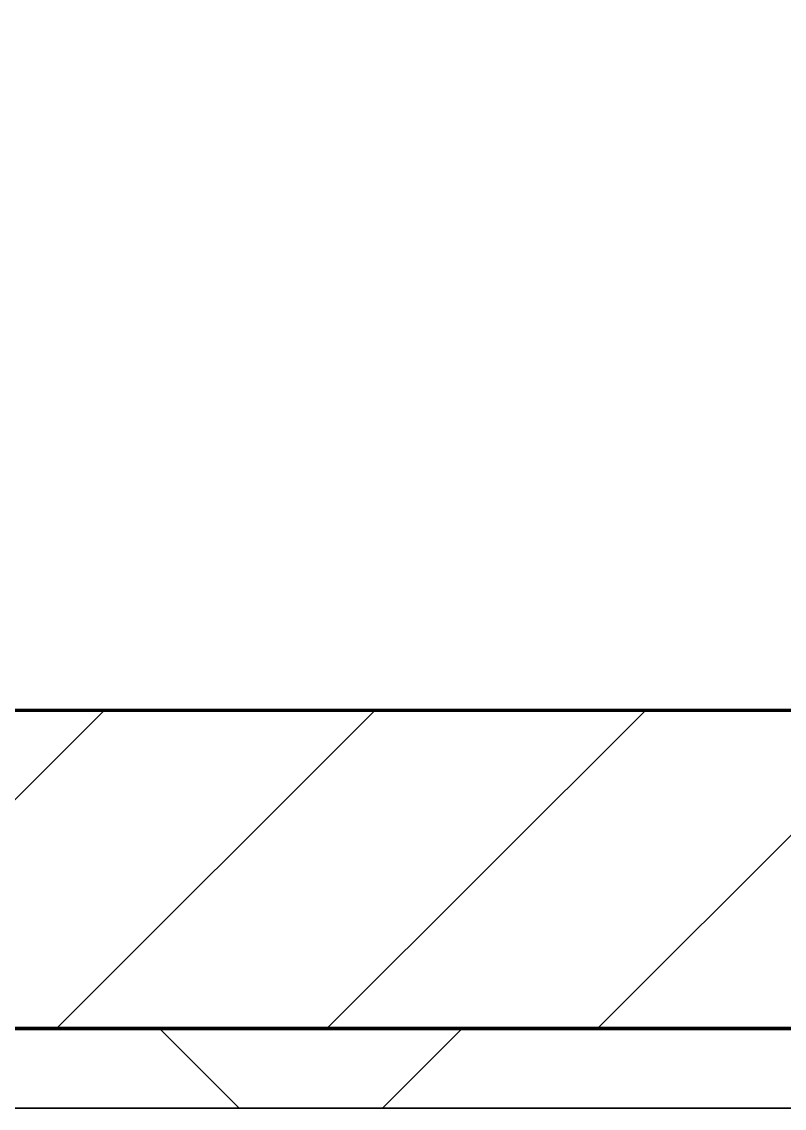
# Model space of a CAD drawing. Header units: millimetres. Extents: x -853228 to -744682, y -17776 to 32484.
# Drawn here: x -829405 to -828927, y 7894 to 8576 of the extents above; entities that cross this region are included whole.
import ezdxf

# ---------------------------------------------------------------- set-up
doc = ezdxf.new("R2010")
doc.units = ezdxf.units.MM
for name, color, linetype, lineweight in [('A-GLAZ-CURT', 2, 'Continuous', 9), ('A-WALL', 5, 'Continuous', 35), ('A-WALL-FNSH', 2, 'Continuous', 35), ('A-WALL-PATT', 1, 'Continuous', 9)]:
    doc.layers.add(name, color=color, linetype=linetype, lineweight=lineweight)

# ---------------------------------------------------------------- blocks, each defined once
blk = doc.blocks.new('PPLS-PP19_Custom Tile Pattern - Custom Tile Pattern-V56-4281-01 ENLARGED LOWER PLATFORM LEVEL - REFLECTED CEILING PLAN - SHEET 2')
at = {"layer": 'A-GLAZ-CURT'}
for p, q in [((-300, 0), (300, 0)), ((300, 0), (-300, 0)), ((230.06, 0), (300, 0)), ((-300, -50), (300, -50)), ((300, -50), (-300, -50))]:
    blk.add_line(p, q, dxfattribs=at)
for points, knots in [([(300, 0), (286.53, 0), (254.22, 0), (207.11, 0), (177.41, 0), (159.34, 0), (158.33, 0), (158.3, 0)], [-285.253232, -285.253232, -285.253232, -285.253232, -244.693688, -187.987675, -143.776725, -129.632772, -123.352749, -123.352749, -123.352749, -123.352749]), ([(247.1, 0), (246.76, 0), (245.04, 0), (238.34, 0), (226.56, 0), (221.1, 0), (200.27, 0), (182.99, 0), (174.27, 0), (169.67, 0), (168.99, 0)], [-9649.085549, -9649.085549, -9649.085549, -9649.085549, -9581.591397, -9406.094246, -9221.510254, -9016.44624, -8717.832359, -8253.978395, -8152.463617, -8069.855175, -8069.855175, -8069.855175, -8069.855175]), ([(171.51, 0), (176.48, 0), (193.23, 0), (201.73, 0), (208.81, 0), (213.9, 0), (241.96, 0), (266.73, 0), (281.71, 0), (291.71, 0), (296.52, 0), (297.86, 0), (298.09, 0)], [-7971.819559, -7971.819559, -7971.819559, -7971.819559, -7784.112253, -7606.717214, -7289.299508, -7042.621073, -6582.165592, -6068.460911, -5766.029927, -5566.724884, -5280.360606, -5199.253518, -5199.253518, -5199.253518, -5199.253518]), ([(283.04, 0), (276.82, 0), (256.39, 0), (230.43, 0), (219.94, 0), (219.02, 0)], [-12231.406863, -12231.406863, -12231.406863, -12231.406863, -11905.454923, -11162.864862, -10856.732305, -10856.732305, -10856.732305, -10856.732305]), ([(219.9, 0), (220.86, 0), (227.84, 0), (242.06, 0), (246.54, 0), (246.96, 0)], [-10670.940496, -10670.940496, -10670.940496, -10670.940496, -10511.382485, -9925.173265, -9834.877357, -9834.877357, -9834.877357, -9834.877357]), ([(284.76, 0), (284.76, 0), (285.09, 0), (287.47, 0), (293.59, 0), (297.76, 0), (300, 0)], [-4110.630118, -4110.630118, -4110.630118, -4110.630118, -4053.389046, -3959.664717, -3862.421465, -3746.95702, -3746.95702, -3746.95702, -3746.95702]), ([(297.38, 0), (295.84, 0), (291.62, 0), (285.38, 0), (284.87, 0)], [-4803.172655, -4803.172655, -4803.172655, -4803.172655, -4358.271401, -4143.037883, -4143.037883, -4143.037883, -4143.037883])]:
    blk.add_open_spline(points, degree=3, knots=knots, dxfattribs=at)
blk.add_open_spline([(300, 0), (294.74, 0), (289.43, 0), (284.12, 0)], degree=3, dxfattribs=at)
blk = doc.blocks.new('PPLS-PP19_Custom Tile Pattern - Custom Tile Pattern-V57-4281-01 ENLARGED LOWER PLATFORM LEVEL - REFLECTED CEILING PLAN - SHEET 2')
at = {"layer": 'A-GLAZ-CURT'}
for p, q in [((-300, 0), (300, 0)), ((300, 0), (-300, 0)), ((-293.07, 0), (-275.75, 0)), ((-275.75, 0), (-293.07, 0)), ((-222.32, 0), (-205, 0)), ((-205, 0), (-222.32, 0)), ((-300, -50), (300, -50)), ((300, -50), (-300, -50))]:
    blk.add_line(p, q, dxfattribs=at)
at = {"layer": 'A-GLAZ-CURT', "flags": 128}
for points in [[(-300, 0), (-291.56, 0), (-283.3, 0), (-275.2, 0), (-267.26, 0), (-259.45, 0), (-251.77, 0), (-244.2, 0), (-236.74, 0), (-229.36, 0), (-222.06, 0), (-214.83, 0), (-207.71, 0), (-200.76, 0), (-194.02, 0), (-187.54, 0), (-181.38, 0), (-175.58, 0), (-170.25, 0), (-165.64, 0), (-162.01, 0), (-159.53, 0), (-157.46, 0), (-154.52, 0), (-149.42, 0), (-141.84, 0), (-132.81, 0), (-126.08, 0)], [(-179.49, 0), (-184.81, 0), (-190.44, 0), (-196.37, 0), (-202.58, 0), (-209.04, 0), (-215.73, 0), (-222.63, 0), (-229.72, 0), (-236.97, 0), (-244.39, 0), (-251.96, 0), (-259.67, 0), (-267.51, 0), (-275.48, 0), (-283.55, 0), (-291.73, 0), (-300, 0)], [(-125.17, 0), (-128.55, 0), (-134.16, 0), (-140.03, 0), (-145.5, 0), (-150.63, 0), (-155.53, 0), (-160.27, 0), (-164.95, 0), (-169.65, 0), (-174.47, 0), (-179.06, 0)]]:
    blk.add_lwpolyline(points, dxfattribs=at)
at = {"layer": 'A-GLAZ-CURT'}
for points, knots in [([(-300, 0), (-284.65, 0), (-236.57, 0), (-174.61, 0), (-129.95, 0), (-110.8, 0), (-99.5, 0), (-91.46, 0)], [-5323.127839, -5323.127839, -5323.127839, -5323.127839, -4502.809032, -2700.551212, -1002.059161, -460.363443, 0, 0, 0, 0]), ([(-179.07, 0), (-190.18, 0), (-221.83, 0), (-262.56, 0), (-294.48, 0), (-300, 0)], [-15954.433841, -15954.433841, -15954.433841, -15954.433841, -15131.813646, -13729.592194, -13439.944408, -13439.944408, -13439.944408, -13439.944408]), ([(-137.88, 0), (-140.56, 0), (-147.66, 0), (-147.69, 0), (-158.72, 0), (-174.02, 0), (-185.59, 0), (-209.77, 0), (-232.01, 0), (-255.22, 0), (-262.59, 0), (-264.9, 0), (-265.4, 0)], [-3187.727384, -3187.727384, -3187.727384, -3187.727384, -2919.378265, -2477.344047, -2237.412286, -2029.680487, -1755.085331, -1400.429864, -858.079193, -543.655514, -208.940337, 0, 0, 0, 0]), ([(-258.6, 0), (-257.91, 0), (-254.26, 0), (-241.25, 0), (-225.99, 0), (-213.1, 0), (-200.2, 0), (-189.67, 0), (-182.12, 0), (-179.89, 0)], [-5722.54675, -5722.54675, -5722.54675, -5722.54675, -5657.471696, -5413.335975, -5017.494783, -4832.723979, -4666.091899, -4349.945572, -4224.698943, -4224.698943, -4224.698943, -4224.698943]), ([(-133.82, 0), (-135.51, 0), (-137.8, 0), (-149.31, 0), (-162.01, 0), (-177.91, 0), (-199.46, 0), (-216.65, 0), (-231.26, 0), (-233.46, 0), (-234, 0)], [-2731.647847, -2731.647847, -2731.647847, -2731.647847, -2418.507304, -2308.929706, -2113.765672, -1763.376603, -1422.553702, -978.033455, -846.069444, -682.911962, -682.911962, -682.911962, -682.911962]), ([(-233.49, 0), (-233.44, 0), (-232.38, 0), (-230.74, 0), (-225.3, 0), (-223.63, 0)], [-455.274641, -455.274641, -455.274641, -455.274641, -440.605512, -119.536984, 0, 0, 0, 0]), ([(-223.63, 0), (-219.39, 0), (-206.17, 0), (-188.58, 0), (-169.02, 0), (-152.12, 0), (-136.84, 0), (-127.33, 0), (-124.19, 0), (-123.43, 0), (-123.28, 0)], [-5463.295695, -5463.295695, -5463.295695, -5463.295695, -5161.076232, -4739.070012, -4465.409639, -4149.119819, -3839.893365, -3647.167523, -3488.92562, -3439.852845, -3439.852845, -3439.852845, -3439.852845]), ([(-179.08, 0), (-175.32, 0), (-168.16, 0), (-158.7, 0), (-157.22, 0)], [-4209.608473, -4209.608473, -4209.608473, -4209.608473, -4000.813434, -3840.635403, -3840.635403, -3840.635403, -3840.635403]), ([(-110.38, 0), (-117.97, 0), (-138.87, 0), (-163.02, 0), (-178.92, 0)], [-17895.283523, -17895.283523, -17895.283523, -17895.283523, -17136.203329, -15958.17956, -15958.17956, -15958.17956, -15958.17956]), ([(-152.35, 0), (-151.03, 0), (-147.71, 0), (-143.57, 0), (-138.62, 0)], [-3494.978217, -3494.978217, -3494.978217, -3494.978217, -3371.022232, -3227.460399, -3227.460399, -3227.460399, -3227.460399]), ([(-118.78, 0), (-121.86, 0), (-126.28, 0), (-136.96, 0), (-147.46, 0), (-150.03, 0), (-150.57, 0)], [-5938.474035, -5938.474035, -5938.474035, -5938.474035, -5700.061948, -5508.838257, -5298.784692, -5196.16478, -5196.16478, -5196.16478, -5196.16478]), ([(-150.34, 0), (-150.07, 0), (-147.75, 0), (-142.6, 0), (-127.26, 0), (-107.3, 0), (-90.42, 0), (-75.26, 0), (-68.41, 0), (-65.12, 0), (-63.63, 0)], [-4948.728362, -4948.728362, -4948.728362, -4948.728362, -4883.323924, -4440.880425, -4054.690705, -3793.097032, -3402.597032, -3144.956779, -3050.982048, -2969.237017, -2969.237017, -2969.237017, -2969.237017]), ([(-110.5, 0), (-119.91, 0), (-131.23, 0), (-147.74, 0), (-149.07, 0)], [-6974.689771, -6974.689771, -6974.689771, -6974.689771, -6449.282163, -6277.220794, -6277.220794, -6277.220794, -6277.220794]), ([(-148.23, 0), (-146.94, 0), (-140.15, 0), (-137.28, 0), (-133.93, 0), (-128.78, 0), (-126.5, 0)], [-6162.058746, -6162.058746, -6162.058746, -6162.058746, -6017.569127, -5560.701257, -5364.112219, -5231.017328, -5231.017328, -5231.017328, -5231.017328]), ([(-86.16, 0), (-91.37, 0), (-104.13, 0), (-122.65, 0), (-139.03, 0), (-146.11, 0), (-146.95, 0)], [-1681.3698, -1681.3698, -1681.3698, -1681.3698, -1374.161226, -945.742622, -741.901385, -489.130243, -489.130243, -489.130243, -489.130243]), ([(-146.69, 0), (-146.59, 0), (-145.49, 0), (-135.69, 0), (-128.29, 0), (-125.15, 0)], [-420.34245, -420.34245, -420.34245, -420.34245, -406.956646, -290.263673, 0, 0, 0, 0]), ([(-127.41, 0), (-131.63, 0), (-133.16, 0), (-134.09, 0), (-134.15, 0)], [-8540.990293, -8540.990293, -8540.990293, -8540.990293, -8266.114998, -8246.473386, -8246.473386, -8246.473386, -8246.473386]), ([(-134.15, 0), (-133.32, 0), (-130.31, 0), (-117.33, 0), (-92.04, 0), (-74.02, 0), (-62.74, 0), (-60.36, 0), (-59.97, 0)], [-7657.439573, -7657.439573, -7657.439573, -7657.439573, -7293.749979, -6839.55839, -6236.997189, -5713.340575, -5140.470607, -5006.787413, -5006.787413, -5006.787413, -5006.787413]), ([(-120.13, 0), (-120.14, 0), (-120.24, 0), (-121.3, 0), (-129.25, 0), (-133.82, 0)], [-2933.992132, -2933.992132, -2933.992132, -2933.992132, -2920.575025, -2840.280255, -2731.647847, -2731.647847, -2731.647847, -2731.647847]), ([(-113.43, 0), (-113.44, 0), (-113.96, 0), (-119.73, 0), (-125.43, 0), (-127.03, 0), (-127.41, 0)], [-328.499627, -328.499627, -328.499627, -328.499627, -282.672656, -98.539552, -24.539552, 0, 0, 0, 0]), ([(-126.5, 0), (-122.44, 0), (-108.71, 0), (-86.68, 0), (-63.44, 0), (-54.4, 0), (-48.53, 0), (-30.79, 0), (-18.03, 0), (8.61, 0), (15.02, 0), (22.28, 0), (26.04, 0), (27.59, 0)], [-5231.017328, -5231.017328, -5231.017328, -5231.017328, -4994.692869, -4542.524482, -4008.285538, -3689.699207, -3546.54457, -3315.260113, -2864.387349, -2439.246196, -2084.094819, -1956.422387, -1868.220474, -1868.220474, -1868.220474, -1868.220474]), ([(-125.15, 0), (-124.93, 0), (-121.96, 0), (-113.01, 0), (-98.9, 0), (-85.29, 0), (-71.67, 0), (-65.93, 0), (-65.07, 0)], [-3362.7396, -3362.7396, -3362.7396, -3362.7396, -3342.215224, -3074.362186, -2902.289527, -2605.247022, -2322.099534, -2241.8264, -2241.8264, -2241.8264, -2241.8264]), ([(-122.08, 0), (-122.01, 0), (-121.69, 0), (-121.2, 0), (-120.88, 0)], [-3136.336417, -3136.336417, -3136.336417, -3136.336417, -3110.304437, -3035.164275, -3035.164275, -3035.164275, -3035.164275]), ([(-36.33, 0), (-36.43, 0), (-37.27, 0), (-45.02, 0), (-46.13, 0), (-60.59, 0), (-81.23, 0), (-99.51, 0), (-114.02, 0), (-117.28, 0), (-118.78, 0)], [-1855.773136, -1855.773136, -1855.773136, -1855.773136, -1810.870157, -1672.078046, -1405.135169, -1060.00838, -740.068933, -229.489605, -116.330425, 0, 0, 0, 0]), ([(-117.74, 0), (-117.19, 0), (-114.78, 0), (-113.43, 0), (-113.43, 0)], [-821.249067, -821.249067, -821.249067, -821.249067, -394.672656, -330.879064, -330.879064, -330.879064, -330.879064]), ([(-41.21, 0), (-42.01, 0), (-45.51, 0), (-58.97, 0), (-85.2, 0), (-107.61, 0), (-116.56, 0), (-117.56, 0)], [-3724.001044, -3724.001044, -3724.001044, -3724.001044, -3538.256648, -2842.901703, -2193.204658, -1433.981041, -985.49888, -985.49888, -985.49888, -985.49888]), ([(9.32, 0), (9.08, 0), (7.65, 0), (2.57, 0), (-12.23, 0), (-25.64, 0), (-40, 0), (-56.24, 0), (-75.59, 0), (-93.86, 0), (-106.91, 0), (-110.27, 0)], [-2922.926651, -2922.926651, -2922.926651, -2922.926651, -2882.788014, -2720.818881, -2518.50168, -2125.455881, -1792.521578, -1466.981642, -1208.454564, -789.402658, -509.465719, -509.465719, -509.465719, -509.465719]), ([(-110.23, 0), (-110.03, 0), (-106.36, 0), (-96.78, 0), (-72.73, 0), (-54.44, 0), (-41.72, 0)], [-5449.313803, -5449.313803, -5449.313803, -5449.313803, -5430.283136, -5103.229623, -4799.173296, -4140.812756, -4140.812756, -4140.812756, -4140.812756]), ([(-26.75, 0), (-27.82, 0), (-36.18, 0), (-53.55, 0), (-78.2, 0), (-100.22, 0), (-109.72, 0), (-110.14, 0)], [-8718.362214, -8718.362214, -8718.362214, -8718.362214, -8532.293389, -8073.216054, -7508.296369, -7004.680444, -6981.461444, -6981.461444, -6981.461444, -6981.461444]), ([(-72.93, 0), (-75.51, 0), (-86.14, 0), (-99.83, 0), (-110.13, 0)], [-19442.345229, -19442.345229, -19442.345229, -19442.345229, -18935.241197, -17903.789878, -17903.789878, -17903.789878, -17903.789878]), ([(-91.46, 0), (-90.09, 0), (-84.7, 0), (-77.43, 0), (-72.73, 0), (-72.64, 0), (-72.64, 0)], [-19832.387487, -19832.387487, -19832.387487, -19832.387487, -19753.885894, -19541.04734, -19478.625389, -19471.062469, -19471.062469, -19471.062469, -19471.062469]), ([(-63.96, 0), (-64.13, 0), (-72.5, 0), (-80.63, 0), (-86.16, 0)], [-2171.769325, -2171.769325, -2171.769325, -2171.769325, -2007.031671, -1681.3698, -1681.3698, -1681.3698, -1681.3698]), ([(-41.19, 0), (-42.13, 0), (-47.81, 0), (-56.37, 0), (-71.66, 0), (-77.83, 0), (-82.66, 0), (-83.28, 0), (-83.28, 0)], [-2463.871085, -2463.871085, -2463.871085, -2463.871085, -2413.671296, -2161.752162, -2006.592567, -1646.621388, -1424.436217, -1393.971743, -1393.971743, -1393.971743, -1393.971743]), ([(-83.28, 0), (-83.28, 0), (-82.91, 0), (-76.14, 0), (-62.97, 0), (-48.14, 0), (-36.49, 0), (-33.57, 0), (-29.94, 0), (-28.57, 0)], [-1393.4169, -1393.4169, -1393.4169, -1393.4169, -1353.722004, -1274.333717, -1073.56893, -651.549973, -296.515819, -83.513472, 0, 0, 0, 0]), ([(-66.39, 0), (-66.39, 0), (-63.63, 0), (-56.04, 0), (-45.96, 0), (-41.55, 0)], [-2493.31794, -2493.31794, -2493.31794, -2493.31794, -2315.303971, -1809.437387, -1332.38626, -1332.38626, -1332.38626, -1332.38626]), ([(31.18, 0), (25.97, 0), (11.99, 0), (-16.92, 0), (-47.42, 0), (-65.77, 0), (-66.37, 0), (-66.38, 0)], [-4496.803627, -4496.803627, -4496.803627, -4496.803627, -4222.080604, -3745.412743, -2981.410125, -2542.574734, -2498.224237, -2498.224237, -2498.224237, -2498.224237]), ([(-63.63, 0), (-61.49, 0), (-57.39, 0), (-54.49, 0), (-45.2, 0), (-41.19, 0), (-40.74, 0), (-40.64, 0)], [-2969.237017, -2969.237017, -2969.237017, -2969.237017, -2851.217951, -2734.127174, -2474.780881, -2410.990208, -2385.811215, -2385.811215, -2385.811215, -2385.811215]), ([(-58.83, 0), (-58.37, 0), (-57.29, 0), (-54.23, 0), (-46.33, 0), (-42.62, 0), (-41.76, 0)], [-4859.52896, -4859.52896, -4859.52896, -4859.52896, -4680.891996, -4469.85053, -4321.566175, -4270.495146, -4270.495146, -4270.495146, -4270.495146]), ([(-51.83, 0), (-51.83, 0), (-51.78, 0), (-47.4, 0), (-46.3, 0), (-42.86, 0), (-41.45, 0)], [-632.814994, -632.814994, -632.814994, -632.814994, -627.965721, -508.377888, -260.442412, -128.982176, -128.982176, -128.982176, -128.982176]), ([(-41.19, 0), (-42.62, 0), (-47.19, 0), (-51.43, 0), (-51.79, 0)], [-899.258418, -899.258418, -899.258418, -899.258418, -819.71621, -644.910881, -644.910881, -644.910881, -644.910881]), ([(-41.19, 0), (-39.91, 0), (-29.41, 0), (-12.78, 0), (4.23, 0), (9.64, 0), (10.14, 0), (10.18, 0)], [-4131.672645, -4131.672645, -4131.672645, -4131.672645, -4065.652676, -3589.737505, -3285.047089, -3066.359526, -3044.715262, -3044.715262, -3044.715262, -3044.715262]), ([(-41.17, 0), (-37.91, 0), (-32.44, 0), (-29.82, 0), (-29.19, 0)], [-1318.680874, -1318.680874, -1318.680874, -1318.680874, -963.711516, -666.19313, -666.19313, -666.19313, -666.19313]), ([(27.74, 0), (26.41, 0), (21.93, 0), (12.82, 0), (-2.9, 0), (-20.62, 0), (-31.54, 0), (-38.54, 0), (-41, 0)], [-2181.155143, -2181.155143, -2181.155143, -2181.155143, -2106.613311, -1925.670641, -1617.263037, -1290.787923, -1039.307308, -902.875233, -902.875233, -902.875233, -902.875233]), ([(-40.84, 0), (-39.42, 0), (-37.63, 0), (-36.92, 0), (-36.77, 0)], [-4251.734472, -4251.734472, -4251.734472, -4251.734472, -4161.040818, -4106.245333, -4106.245333, -4106.245333, -4106.245333]), ([(-36.62, 0), (-36.62, 0), (-38.67, 0), (-40.11, 0), (-40.49, 0)], [-4069.478503, -4069.478503, -4069.478503, -4069.478503, -3858.647035, -3777.745706, -3777.745706, -3777.745706, -3777.745706]), ([(-36.78, 0), (-32.43, 0), (-19.22, 0), (8.83, 0), (43.36, 0), (70.92, 0), (82.12, 0), (83.66, 0)], [-6191.144455, -6191.144455, -6191.144455, -6191.144455, -5862.463379, -5340.621928, -4573.028122, -4094.177415, -3869.465285, -3869.465285, -3869.465285, -3869.465285]), ([(-36.29, 0), (-36.29, 0), (-34.66, 0), (-28.88, 0), (-26.95, 0), (-26.54, 0)], [-9150.272121, -9150.272121, -9150.272121, -9150.272121, -9057.163041, -8919.836787, -8834.607043, -8834.607043, -8834.607043, -8834.607043]), ([(30.82, 0), (29.27, 0), (20.14, 0), (3.54, 0), (-16.58, 0), (-34.76, 0), (-36.04, 0)], [-10462.034656, -10462.034656, -10462.034656, -10462.034656, -10363.088938, -9884.23066, -9424.652049, -9182.880979, -9182.880979, -9182.880979, -9182.880979]), ([(-33.34, 0), (-33.34, 0), (-32.93, 0), (-31.16, 0), (-30.52, 0)], [-2415.024266, -2415.024266, -2415.024266, -2415.024266, -2357.633367, -2323.618664, -2323.618664, -2323.618664, -2323.618664]), ([(70.61, 0), (66.16, 0), (55.8, 0), (39.61, 0), (24.74, 0), (2.64, 0), (-17.84, 0), (-30.57, 0), (-31.82, 0), (-32, 0)], [-4647.237329, -4647.237329, -4647.237329, -4647.237329, -4326.416877, -4098.545751, -3766.694881, -3333.063701, -2994.501669, -2698.150104, -2614.070998, -2614.070998, -2614.070998, -2614.070998]), ([(-30.76, 0), (-30.73, 0), (-29.99, 0), (-23.47, 0), (-15.75, 0), (-15.19, 0)], [-54176.191683, -54176.191683, -54176.191683, -54176.191683, -54157.274271, -53749.15266, -53717.791567, -53717.791567, -53717.791567, -53717.791567]), ([(-30.52, 0), (-27.11, 0), (-17.83, 0), (4.88, 0), (18.66, 0), (26.74, 0)], [-2323.618664, -2323.618664, -2323.618664, -2323.618664, -2142.497158, -1716.209403, -1258.626777, -1258.626777, -1258.626777, -1258.626777]), ([(-13, 0), (-14.35, 0), (-17.68, 0), (-25.97, 0), (-29.52, 0), (-30.21, 0)], [-55207.591944, -55207.591944, -55207.591944, -55207.591944, -54789.006179, -54461.685999, -54290.791712, -54290.791712, -54290.791712, -54290.791712]), ([(8.33, 0), (8.19, 0), (7.18, 0), (0.32, 0), (-13.89, 0), (-24.92, 0), (-29.03, 0)], [-3574.286521, -3574.286521, -3574.286521, -3574.286521, -3526.962355, -3285.499107, -2903.012179, -2680.714891, -2680.714891, -2680.714891, -2680.714891]), ([(-28.98, 0), (-28.66, 0), (-27.39, 0), (-24.45, 0), (-22.56, 0)], [-166.548282, -166.548282, -166.548282, -166.548282, -102.06493, 0, 0, 0, 0]), ([(-28.57, 0), (-26.93, 0), (-20.29, 0), (-11.45, 0), (2.08, 0), (13.15, 0), (21.24, 0), (24.62, 0), (24.72, 0), (24.72, 0)], [-5361.429781, -5361.429781, -5361.429781, -5361.429781, -5261.36855, -5050.479954, -4785.90057, -4596.498881, -4445.288762, -4384.376941, -4376.041937, -4376.041937, -4376.041937, -4376.041937]), ([(-22.56, 0), (-20.27, 0), (-17.03, 0), (-11.36, 0), (-7.66, 0), (-6.6, 0), (-6.44, 0)], [-56468.192263, -56468.192263, -56468.192263, -56468.192263, -56344.022017, -56303.229861, -56166.290093, -56124.392176, -56124.392176, -56124.392176, -56124.392176]), ([(-15.19, 0), (-13.07, 0), (3.15, 0), (20.16, 0), (27.75, 0)], [-461.142613, -461.142613, -461.142613, -461.142613, -429.606584, -405.184627, -405.184627, -405.184627, -405.184627]), ([(-6.54, 0), (-6.73, 0), (-7.2, 0), (-7.6, 0), (-7.79, 0)], [-56009.792147, -56009.792147, -56009.792147, -56009.792147, -55949.290093, -55895.192118, -55895.192118, -55895.192118, -55895.192118]), ([(-2.63, 0), (-2.47, 0), (-1.22, 0), (4.92, 0), (15.97, 0), (22.54, 0), (24.49, 0)], [-226.825321, -226.825321, -226.825321, -226.825321, -220.269177, -206.416616, -198.214427, -187.717507, -187.717507, -187.717507, -187.717507]), ([(26.99, 0), (23.84, 0), (10.74, 0), (3.08, 0), (-1.67, 0), (-2.25, 0)], [-297.219386, -297.219386, -297.219386, -297.219386, -285.83788, -246.234814, -234.646884, -234.646884, -234.646884, -234.646884]), ([(24.69, 0), (24.54, 0), (20.99, 0), (15.48, 0), (10.8, 0), (9.63, 0)], [-4368.572414, -4368.572414, -4368.572414, -4368.572414, -4306.476363, -4080.000647, -3772.857994, -3772.857994, -3772.857994, -3772.857994]), ([(18.16, 0), (19.15, 0), (24.25, 0), (25.66, 0), (26.12, 0)], [-5700.113719, -5700.113719, -5700.113719, -5700.113719, -5554.232259, -5302.431367, -5302.431367, -5302.431367, -5302.431367]), ([(26.94, 0), (24.66, 0), (20.4, 0), (18.85, 0), (18.16, 0)], [-6089.998379, -6089.998379, -6089.998379, -6089.998379, -5972.647715, -5832.674503, -5832.674503, -5832.674503, -5832.674503]), ([(27.65, 0), (28.12, 0), (29.8, 0), (38.07, 0), (53.39, 0), (71.67, 0), (84.83, 0), (86.01, 0), (92.51, 0), (94.33, 0)], [-5016.455623, -5016.455623, -5016.455623, -5016.455623, -4887.603822, -4705.298446, -4353.683244, -3960.84581, -3759.045785, -3336.541051, -2783.776468, -2783.776468, -2783.776468, -2783.776468]), ([(96.03, 0), (95.83, 0), (90.89, 0), (85.59, 0), (74.4, 0), (62.26, 0), (51.85, 0), (43.81, 0), (32.76, 0), (28.35, 0), (27.7, 0)], [-7548.167004, -7548.167004, -7548.167004, -7548.167004, -7531.75727, -7135.649961, -6924.452779, -6738.82075, -6548.303034, -6314.283804, -6135.05769, -6102.759003, -6102.759003, -6102.759003, -6102.759003]), ([(103.09, 0), (101.08, 0), (86.31, 0), (63.34, 0), (39.88, 0), (30.37, 0), (27.73, 0)], [-375.435014, -375.435014, -375.435014, -375.435014, -369.147452, -330.153101, -307.516438, -298.095892, -298.095892, -298.095892, -298.095892]), ([(27.73, 0), (28.33, 0), (31.05, 0), (37.44, 0), (45.92, 0), (57.76, 0), (64.47, 0), (72.74, 0), (75.22, 0), (76.03, 0), (76.21, 0)], [-1240.01321, -1240.01321, -1240.01321, -1240.01321, -1206.526904, -1089.329421, -901.315459, -753.071572, -495.328968, -421.953223, -334.951786, -290.452333, -290.452333, -290.452333, -290.452333]), ([(27.76, 0), (28.57, 0), (32.44, 0), (39.04, 0), (51.19, 0), (58.74, 0), (61.34, 0), (61.45, 0)], [-1864.895692, -1864.895692, -1864.895692, -1864.895692, -1818.904206, -1645.594513, -1443.202566, -1228.752106, -1120.932285, -1120.932285, -1120.932285, -1120.932285]), ([(27.89, 0), (29.09, 0), (33.4, 0), (48.37, 0), (71.92, 0), (100.57, 0), (116.36, 0), (128.63, 0), (128.95, 0)], [-147.777612, -147.777612, -147.777612, -147.777612, -135.792042, -118.513713, -97.899267, -63.759246, -39.050993, -35.895543, -35.895543, -35.895543, -35.895543]), ([(76.63, 0), (74.8, 0), (67.65, 0), (53.52, 0), (38.69, 0), (30.53, 0), (28.36, 0)], [-3095.572228, -3095.572228, -3095.572228, -3095.572228, -2950.589685, -2634.532728, -2313.748533, -2192.696995, -2192.696995, -2192.696995, -2192.696995]), ([(28.59, 0), (32.96, 0), (51.23, 0), (74.51, 0), (92.76, 0), (96.7, 0)], [-404.286242, -404.286242, -404.286242, -404.286242, -390.253598, -346.313304, -334.150892, -334.150892, -334.150892, -334.150892]), ([(53.18, 0), (53.06, 0), (52.22, 0), (44.99, 0), (36.46, 0), (30.82, 0)], [-622.740158, -622.740158, -622.740158, -622.740158, -566.066452, -360.610861, 0, 0, 0, 0]), ([(136.44, 0), (121.66, 0), (86.93, 0), (51.16, 0), (31.18, 0)], [-106.750556, -106.750556, -106.750556, -106.750556, -59.610984, 0, 0, 0, 0]), ([(168.37, 0), (167.68, 0), (162.47, 0), (147.02, 0), (109.77, 0), (76.86, 0), (57.82, 0), (46.51, 0), (41.18, 0), (36.02, 0), (35.54, 0), (35.54, 0)], [-543.375029, -543.375029, -543.375029, -543.375029, -530.793311, -458.593899, -401.860199, -357.622665, -341.267687, -334.000314, -326.15566, -319.318397, -317.489778, -317.489778, -317.489778, -317.489778]), ([(36.29, 0), (37.77, 0), (48.82, 0), (64.79, 0), (83.02, 0), (94.41, 0), (96.49, 0)], [-314.598523, -314.598523, -314.598523, -314.598523, -305.899624, -287.17622, -249.500363, -240.79965, -240.79965, -240.79965, -240.79965]), ([(61.47, 0), (61.47, 0), (61.21, 0), (54.61, 0), (53.71, 0), (53.56, 0)], [-1113.311073, -1113.311073, -1113.311073, -1113.311073, -1096.402191, -891.204116, -747.28819, -747.28819, -747.28819, -747.28819]), ([(76.22, 0), (75.58, 0), (73.64, 0), (71.05, 0), (70.61, 0)], [-193.634889, -193.634889, -193.634889, -193.634889, -31.537676, 0, 0, 0, 0]), ([(94.4, 0), (94.4, 0), (94.6, 0), (95.82, 0), (96.7, 0)], [-2348.345796, -2348.345796, -2348.345796, -2348.345796, -2310.419338, -2253.533331, -2253.533331, -2253.533331, -2253.533331]), ([(114.39, 0), (114.2, 0), (112.08, 0), (105.79, 0), (98.63, 0), (96.68, 0)], [-8148.58938, -8148.58938, -8148.58938, -8148.58938, -8105.191388, -7723.759874, -7566.020242, -7566.020242, -7566.020242, -7566.020242]), ([(96.7, 0), (97.01, 0), (100.31, 0), (108.97, 0), (120.79, 0), (139.94, 0), (163.31, 0), (185.23, 0), (193.62, 0), (194.69, 0), (194.79, 0)], [-2253.500019, -2253.500019, -2253.500019, -2253.500019, -2233.599744, -2052.234781, -1843.028543, -1530.39897, -1095.004608, -529.74427, -295.064701, -265.121568, -265.121568, -265.121568, -265.121568]), ([(96.71, 0), (107.58, 0), (125.19, 0), (132.42, 0), (134.6, 0)], [-240.492092, -240.492092, -240.492092, -240.492092, -194.761443, -152.241002, -152.241002, -152.241002, -152.241002]), ([(97.61, 0), (111.16, 0), (124.77, 0), (138.28, 0), (138.53, 0)], [-333.215778, -333.215778, -333.215778, -333.215778, -291.370682, -290.5735, -290.5735, -290.5735, -290.5735]), ([(129.02, 0), (129.02, 0), (124.41, 0), (122.35, 0), (114.96, 0), (108.04, 0), (103.09, 0)], [-35.386604, -35.386604, -35.386604, -35.386604, -31.430235, -22.807238, -15.488593, 0, 0, 0, 0]), ([(157.9, 0), (156.77, 0), (151.67, 0), (143.29, 0), (134.04, 0), (126.24, 0), (118.6, 0), (114.23, 0), (111.98, 0), (105.66, 0), (105.23, 0), (105.23, 0)], [-10292.955006, -10292.955006, -10292.955006, -10292.955006, -10098.273015, -9847.788484, -9677.714971, -9567.007022, -9453.21225, -9220.200448, -9012.77275, -8966.157302, -8929.495943, -8929.495943, -8929.495943, -8929.495943]), ([(105.26, 0), (105.52, 0), (111.01, 0), (112.65, 0), (113.59, 0)], [-8920.561005, -8920.561005, -8920.561005, -8920.561005, -8814.835624, -8577.462505, -8577.462505, -8577.462505, -8577.462505])]:
    blk.add_open_spline(points, degree=3, knots=knots, dxfattribs=at)
for points in [[(-115.82, 0), (-115.11, 0), (-113.51, 0), (-111.16, 0)], [(-111.04, 0), (-113.71, 0), (-114.98, 0), (-115.63, 0)], [(-41.21, 0), (-39.89, 0), (-38.39, 0), (-36.78, 0)], [(-29.03, 0), (-33, 0), (-37.02, 0), (-41.05, 0)], [(-39.84, 0), (-39.08, 0), (-38.11, 0), (-37.36, 0)], [(24.49, 0), (25.23, 0), (25.72, 0), (26.04, 0)], [(80.35, 0), (79.57, 0), (78.27, 0), (76.63, 0)], [(84.06, 0), (83.48, 0), (82.41, 0), (81.72, 0)]]:
    blk.add_open_spline(points, degree=3, dxfattribs=at)
blk = doc.blocks.new('*U516')
at = {"layer": 'A-GLAZ-CURT', "rotation": 180}
for name, p in [('PPLS-PP19_Custom Tile Pattern - Custom Tile Pattern-V57-4281-01 ENLARGED LOWER PLATFORM LEVEL - REFLECTED CEILING PLAN - SHEET 2', (-27600, 4315)), ('PPLS-PP19_Custom Tile Pattern - Custom Tile Pattern-V56-4281-01 ENLARGED LOWER PLATFORM LEVEL - REFLECTED CEILING PLAN - SHEET 2', (-27000, 4315))]:
    blk.add_blockref(name, p, dxfattribs=at)

msp = doc.modelspace()

# ---------------------------------------------------------------- hatches: boundary and pattern name
at = {"layer": 'A-WALL-PATT', "lineweight": 9}
h = msp.add_hatch(dxfattribs=at)
h.set_pattern_fill('FP_2', color=256, style=0, pattern_type=2)
h.set_pattern_definition([(45, (0, 0), (-84.852814, 84.852814), [])])
h.paths.add_polyline_path([(-814007.37, 7944.02), (-814007.37, 8144.02), (-842657.37, 8144.02), (-842657.37, 7944.02), (-826541.23, 7944.02), (-826539.02, 7948.97), (-826527.94, 7944.02), (-814073.76, 7944.02)])
h = msp.add_hatch(dxfattribs=at)
h.set_pattern_fill('FP_3', color=256, style=0, pattern_type=2)
h.set_pattern_definition([(45, (0, 0), (-212.13203, 212.13203), []), (135, (0, 0), (-212.13203, -212.13203), [])])
h.paths.add_polyline_path([(-818486.1, 7894.02), (-817973.34, 7894.02), (-817973.34, 7944.02), (-826527.94, 7944.02), (-826491.55, 7927.76), (-826489.44, 7931.09), (-826482.37, 7934.02), (-826475.3, 7931.09), (-826472.37, 7924.02), (-826472.37, 7919.19), (-826414.53, 7894.02), (-820692.28, 7894.02)])
h.paths.add_polyline_path([(-826582.37, 7894.02), (-826526.34, 7894.02), (-826557.37, 7907.88), (-826541.23, 7944.02), (-834960.89, 7944.02), (-834960.89, 7894.02), (-826621.36, 7894.02)])

# ---------------------------------------------------------------- linework, layer by layer
msp.add_spline([(-835882.37, 3579.02), (-801682.37, 12088.47), (-758836, 27096.51), (-744682.37, 3579.02)], degree=3)
at = {"layer": 'A-WALL', "color": 7, "lineweight": 70}
for p, q in [((-842657.37, 8144.02), (-826882.37, 8144.02)), ((-826582.37, 7944.02), (-835612.71, 7944.02)), ((-835612.71, 7944.02), (-826582.37, 7944.02))]:
    msp.add_line(p, q, dxfattribs=at)
at = {"layer": 'A-WALL-FNSH', "color": 250}
msp.add_line((-826582.37, 7894.02), (-834960.89, 7894.02), dxfattribs=at)

# ---------------------------------------------------------------- block references
msp.add_blockref('*U516', (-801682.37, 3579.02))

doc.saveas('drawing.dxf')
